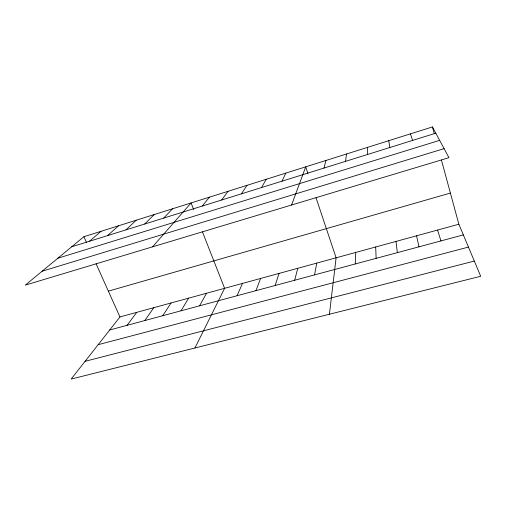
<?xml version="1.0" encoding="UTF-8"?>
<svg xmlns="http://www.w3.org/2000/svg" width="506" height="506" viewBox="0 0 506 506"><rect width="100%" height="100%" fill="white"/><g stroke="black" fill="none" stroke-linecap="round" stroke-linejoin="round"><path stroke-width="0.76" d="M355.25 263.955L355.737 252.437M329.425 314.239L336.104 257.813L316.022 197.72M345.554 161.338L346.515 153.995M314.536 274.903L316.781 263.095M323.992 168.068L325.94 160.472M294.675 280.242L297.762 268.3M275.144 285.498L279.046 273.417M291.576 205.025L305.706 166.847L307.933 173.507M255.935 290.665L260.615 278.458M237.029 295.744L242.475 283.423M281.994 181.173L285.814 173.109M194.943 347.995L224.607 288.312L202.444 231.881M199.566 305.82L206.486 293.271M261.532 187.555L266.245 179.276M181.015 310.81L188.643 298.148M162.761 315.719L171.072 302.955M241.425 193.83L246.991 185.335M144.792 320.551L153.773 307.692M221.653 200.003L228.054 191.3M127.114 325.307L136.74 312.347M458.86 224.228L119.954 316.939L71.15 379.07L480.7 276.263L458.86 224.228L441.422 160.004M202.217 206.069L209.421 197.169M152.546 246.839L191.078 202.944L193.653 209.503M163.742 218.073L172.489 208.801M144.71 224.013L154.197 214.563M125.988 229.857L136.203 220.23M107.582 235.6L118.493 225.809M89.48 241.248L101.061 231.299M83.901 236.7L25.3 285.118L448.948 157.682L432.447 126.93L83.901 236.7L86.488 242.456M71.669 246.808L435.799 133.179M57.829 258.243L439.651 140.358M42.137 271.21L444.091 148.631M108.36 291.14L450.403 193.071M109.707 329.988L463.338 234.892M98.151 344.7L468.455 247.08M85.097 361.316L474.324 261.064M96.108 263.866L119.954 316.939M410.404 133.869L412.618 140.409M437.545 230.059L440.96 240.907M432.447 126.93L434.293 133.742M416.583 235.796L418.974 246.82M388.741 140.693L389.86 147.512M395.97 241.432L397.368 252.627M375.686 246.979L376.129 258.338M367.445 147.398L367.508 154.488"/></g></svg>
